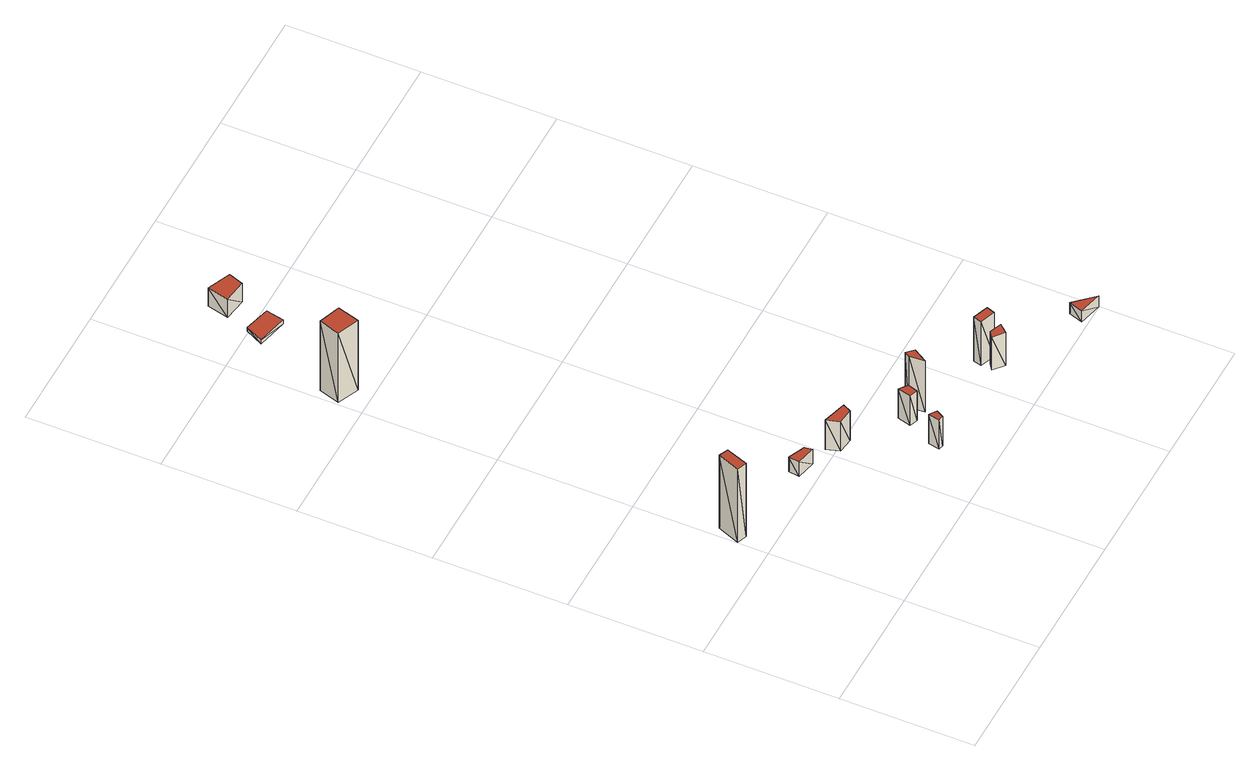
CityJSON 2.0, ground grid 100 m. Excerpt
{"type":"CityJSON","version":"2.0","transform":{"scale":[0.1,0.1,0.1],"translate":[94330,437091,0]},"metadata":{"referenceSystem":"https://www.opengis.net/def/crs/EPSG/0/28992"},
"CityObjects":{
"building1":{"type":"Building","attributes":{"+height_valid":1,"+non_residential":2,"+groundHeight":0,"measuredHeight":70,"+total_area":9395.47,"+discount_factor":0,"+min_bicycle_parking_spaces":50,"+min_car_parking_spaces":39,"+function1":"Industry","+function2":"Museum"},"geometry":[{"type":"MultiSurface","lod":"1.2","boundaries":[[[0,1,2,3]],[[4,5,6,7]],[[0,5,4]],[[0,1,5]],[[1,6,5]],[[1,2,6]],[[2,7,6]],[[2,3,7]],[[3,4,7]],[[3,0,4]]],"semantics":{"surfaces":[{"type":"GroundSurface"},{"type":"RoofSurface"},{"type":"WallSurface"}],"values":[0,1,2,2,2,2,2,2,2,2]}}]},
"building2":{"type":"Building","attributes":{"+height_valid":1,"+non_residential":0,"+groundHeight":0,"measuredHeight":14,"+total_area":924.53,"+discount_factor":0.8,"+min_bicycle_parking_spaces":26,"+min_car_parking_spaces":5,"+function":"Residential"},"geometry":[{"type":"MultiSurface","lod":"1.2","boundaries":[[[8,9,10,11]],[[12,13,14,15]],[[8,13,12]],[[8,9,13]],[[9,14,13]],[[9,10,14]],[[10,15,14]],[[10,11,15]],[[11,12,15]],[[11,8,12]]],"semantics":{"surfaces":[{"type":"GroundSurface"},{"type":"RoofSurface"},{"type":"WallSurface"}],"values":[0,1,2,2,2,2,2,2,2,2]}}]},
"building3":{"type":"Building","attributes":{"+height_valid":1,"+non_residential":1,"+groundHeight":0,"measuredHeight":66.5,"+total_area":13820.79,"+discount_factor":0.7,"+min_bicycle_parking_spaces":242,"+min_car_parking_spaces":164,"+function":"Gym"},"geometry":[{"type":"MultiSurface","lod":"1.2","boundaries":[[[16,17,18,19]],[[20,21,22,23]],[[16,21,20]],[[16,17,21]],[[17,22,21]],[[17,18,22]],[[18,23,22]],[[18,19,23]],[[19,20,23]],[[19,16,20]]],"semantics":{"surfaces":[{"type":"GroundSurface"},{"type":"RoofSurface"},{"type":"WallSurface"}],"values":[0,1,2,2,2,2,2,2,2,2]}}]},
"building4":{"type":"Building","attributes":{"+height_valid":1,"+non_residential":1,"+groundHeight":0,"measuredHeight":28,"+total_area":2380.99,"+discount_factor":0.8,"+min_bicycle_parking_spaces":32,"+min_car_parking_spaces":19,"+function":"Office"},"geometry":[{"type":"MultiSurface","lod":"1.2","boundaries":[[[24,25,26,27]],[[28,29,30,31]],[[24,29,28]],[[24,25,29]],[[25,30,29]],[[25,26,30]],[[26,31,30]],[[26,27,31]],[[27,28,31]],[[27,24,28]]],"semantics":{"surfaces":[{"type":"GroundSurface"},{"type":"RoofSurface"},{"type":"WallSurface"}],"values":[0,1,2,2,2,2,2,2,2,2]}}]},
"building5":{"type":"Building","attributes":{"+height_valid":1,"+non_residential":0,"+groundHeight":0,"measuredHeight":28,"+total_area":696.15,"+discount_factor":0.8,"+min_bicycle_parking_spaces":26,"+min_car_parking_spaces":2,"+function":"Residential"},"geometry":[{"type":"MultiSurface","lod":"1.2","boundaries":[[[32,33,34,35]],[[36,37,38,39]],[[32,37,36]],[[32,33,37]],[[33,38,37]],[[33,34,38]],[[34,39,38]],[[34,35,39]],[[35,36,39]],[[35,32,36]]],"semantics":{"surfaces":[{"type":"GroundSurface"},{"type":"RoofSurface"},{"type":"WallSurface"}],"values":[0,1,2,2,2,2,2,2,2,2]}}]},
"building6":{"type":"Building","attributes":{"+height_valid":1,"+non_residential":1,"+groundHeight":0,"measuredHeight":28,"+total_area":1241.8,"+discount_factor":0.8,"+min_bicycle_parking_spaces":179,"+min_car_parking_spaces":40,"+function":"catering III"},"geometry":[{"type":"MultiSurface","lod":"1.2","boundaries":[[[40,41,42,43]],[[44,45,46,47]],[[40,45,44]],[[40,41,45]],[[41,46,45]],[[41,42,46]],[[42,47,46]],[[42,43,47]],[[43,44,47]],[[43,40,44]]],"semantics":{"surfaces":[{"type":"GroundSurface"},{"type":"RoofSurface"},{"type":"WallSurface"}],"values":[0,1,2,2,2,2,2,2,2,2]}}]},
"building7":{"type":"Building","attributes":{"+height_valid":1,"+non_residential":1,"+groundHeight":0,"measuredHeight":49,"+total_area":1900.87,"+discount_factor":0.8,"+min_bicycle_parking_spaces":26,"+min_car_parking_spaces":15,"+function":"Office"},"geometry":[{"type":"MultiSurface","lod":"1.2","boundaries":[[[48,49,50,51]],[[52,53,54,55]],[[48,53,52]],[[48,49,53]],[[49,54,53]],[[49,50,54]],[[50,55,54]],[[50,51,55]],[[51,52,55]],[[51,48,52]]],"semantics":{"surfaces":[{"type":"GroundSurface"},{"type":"RoofSurface"},{"type":"WallSurface"}],"values":[0,1,2,2,2,2,2,2,2,2]}}]},
"building8":{"type":"Building","attributes":{"+height_valid":1,"+non_residential":0,"+groundHeight":0,"measuredHeight":3.5,"+total_area":763.31,"+discount_factor":0.7,"+min_bicycle_parking_spaces":7,"+min_car_parking_spaces":1,"+function":"Residential"},"geometry":[{"type":"MultiSurface","lod":"1.2","boundaries":[[[56,57,58,59]],[[60,61,62,63]],[[56,61,60]],[[56,57,61]],[[57,62,61]],[[57,58,62]],[[58,63,62]],[[58,59,63]],[[59,60,63]],[[59,56,60]]],"semantics":{"surfaces":[{"type":"GroundSurface"},{"type":"RoofSurface"},{"type":"WallSurface"}],"values":[0,1,2,2,2,2,2,2,2,2]}}]},
"building9":{"type":"Building","attributes":{"+height_valid":1,"+non_residential":0,"+groundHeight":0,"measuredHeight":17.5,"+total_area":3171.95,"+discount_factor":0.7,"+min_bicycle_parking_spaces":35,"+min_car_parking_spaces":8,"+function":"Residential"},"geometry":[{"type":"MultiSurface","lod":"1.2","boundaries":[[[64,65,66,67]],[[68,69,70,71]],[[64,69,68]],[[64,65,69]],[[65,70,69]],[[65,66,70]],[[66,71,70]],[[66,67,71]],[[67,68,71]],[[67,64,68]]],"semantics":{"surfaces":[{"type":"GroundSurface"},{"type":"RoofSurface"},{"type":"WallSurface"}],"values":[0,1,2,2,2,2,2,2,2,2]}}]},
"building10":{"type":"Building","attributes":{"+height_valid":1,"+non_residential":2,"+groundHeight":0,"measuredHeight":31.5,"+total_area":2023.28,"+discount_factor":0,"+min_bicycle_parking_spaces":14,"+min_car_parking_spaces":13,"+function1":"Office","+function2":"Industry"},"geometry":[{"type":"MultiSurface","lod":"1.2","boundaries":[[[72,73,74,75]],[[76,77,78,79]],[[72,77,76]],[[72,73,77]],[[73,78,77]],[[73,74,78]],[[74,79,78]],[[74,75,79]],[[75,76,79]],[[75,72,76]]],"semantics":{"surfaces":[{"type":"GroundSurface"},{"type":"RoofSurface"},{"type":"WallSurface"}],"values":[0,1,2,2,2,2,2,2,2,2]}}]},
"building11":{"type":"Building","attributes":{"+height_valid":1,"+non_residential":2,"+groundHeight":0,"measuredHeight":42,"+total_area":3353.83,"+discount_factor":0,"+min_bicycle_parking_spaces":200,"+min_car_parking_spaces":96,"+function1":"Hospital","+function2":"catering IV"},"geometry":[{"type":"MultiSurface","lod":"1.2","boundaries":[[[80,81,82,83]],[[84,85,86,87]],[[80,85,84]],[[80,81,85]],[[81,86,85]],[[81,82,86]],[[82,87,86]],[[82,83,87]],[[83,84,87]],[[83,80,84]]],"semantics":{"surfaces":[{"type":"GroundSurface"},{"type":"RoofSurface"},{"type":"WallSurface"}],"values":[0,1,2,2,2,2,2,2,2,2]}}]},
"building12":{"type":"Building","attributes":{"+height_valid":1,"+non_residential":2,"+groundHeight":0,"measuredHeight":10.5,"+total_area":1012.54,"+discount_factor":0,"+min_bicycle_parking_spaces":62,"+min_car_parking_spaces":15,"+function1":"Office","+function2":"catering III"},"geometry":[{"type":"MultiSurface","lod":"1.2","boundaries":[[[88,89,90]],[[91,92,93]],[[88,92,91]],[[88,89,92]],[[89,93,92]],[[89,90,93]],[[90,91,93]],[[90,88,91]]],"semantics":{"surfaces":[{"type":"GroundSurface"},{"type":"RoofSurface"},{"type":"WallSurface"}],"values":[0,1,2,2,2,2,2,2]}}]}
},
"vertices":[
[76,1398,0],[143,1369,0],[84,1206,0],[9,1231,0],[76,1398,700],[143,1369,700],[84,1206,700],[9,1231,700],
[744,1206,0],[866,1152,0],[874,1093,0],[732,1123,0],[744,1206,140],[866,1152,140],[874,1093,140],[732,1123,140],
[72,4339,0],[235,4281,0],[185,4114,0],[22,4181,0],[72,4339,665],[235,4281,665],[185,4114,665],[22,4181,665],
[1033,1077,0],[1212,1027,0],[1179,964,0],[1062,976,0],[1033,1077,280],[1212,1027,280],[1179,964,280],[1062,976,280],
[1379,479,0],[1430,442,0],[1400,387,0],[1363,396,0],[1379,479,280],[1430,442,280],[1400,387,280],[1363,396,280],
[1501,763,0],[1563,717,0],[1538,642,0],[1476,663,0],[1501,763,280],[1563,717,280],[1538,642,280],[1476,663,280],
[1622,738,0],[1643,780,0],[1693,730,0],[1630,626,0],[1622,738,490],[1643,780,490],[1693,730,490],[1630,626,490],
[356,5012,0],[548,4962,0],[519,4824,0],[289,4878,0],[356,5012,35],[548,4962,35],[519,4824,35],[289,4878,35],
[448,5346,0],[623,5271,0],[582,5158,0],[410,5183,0],[448,5346,175],[623,5271,175],[582,5158,175],[410,5183,175],
[2169,392,0],[2215,425,0],[2303,392,0],[2248,329,0],[2169,392,315],[2215,425,315],[2303,392,315],[2248,329,315],
[2194,538,0],[2311,496,0],[2290,433,0],[2177,475,0],[2194,538,420],[2311,496,420],[2290,433,420],[2177,475,420],
[2862,149,0],[3000,3,0],[2829,45,0],[2862,149,105],[3000,3,105],[2829,45,105]
]}
